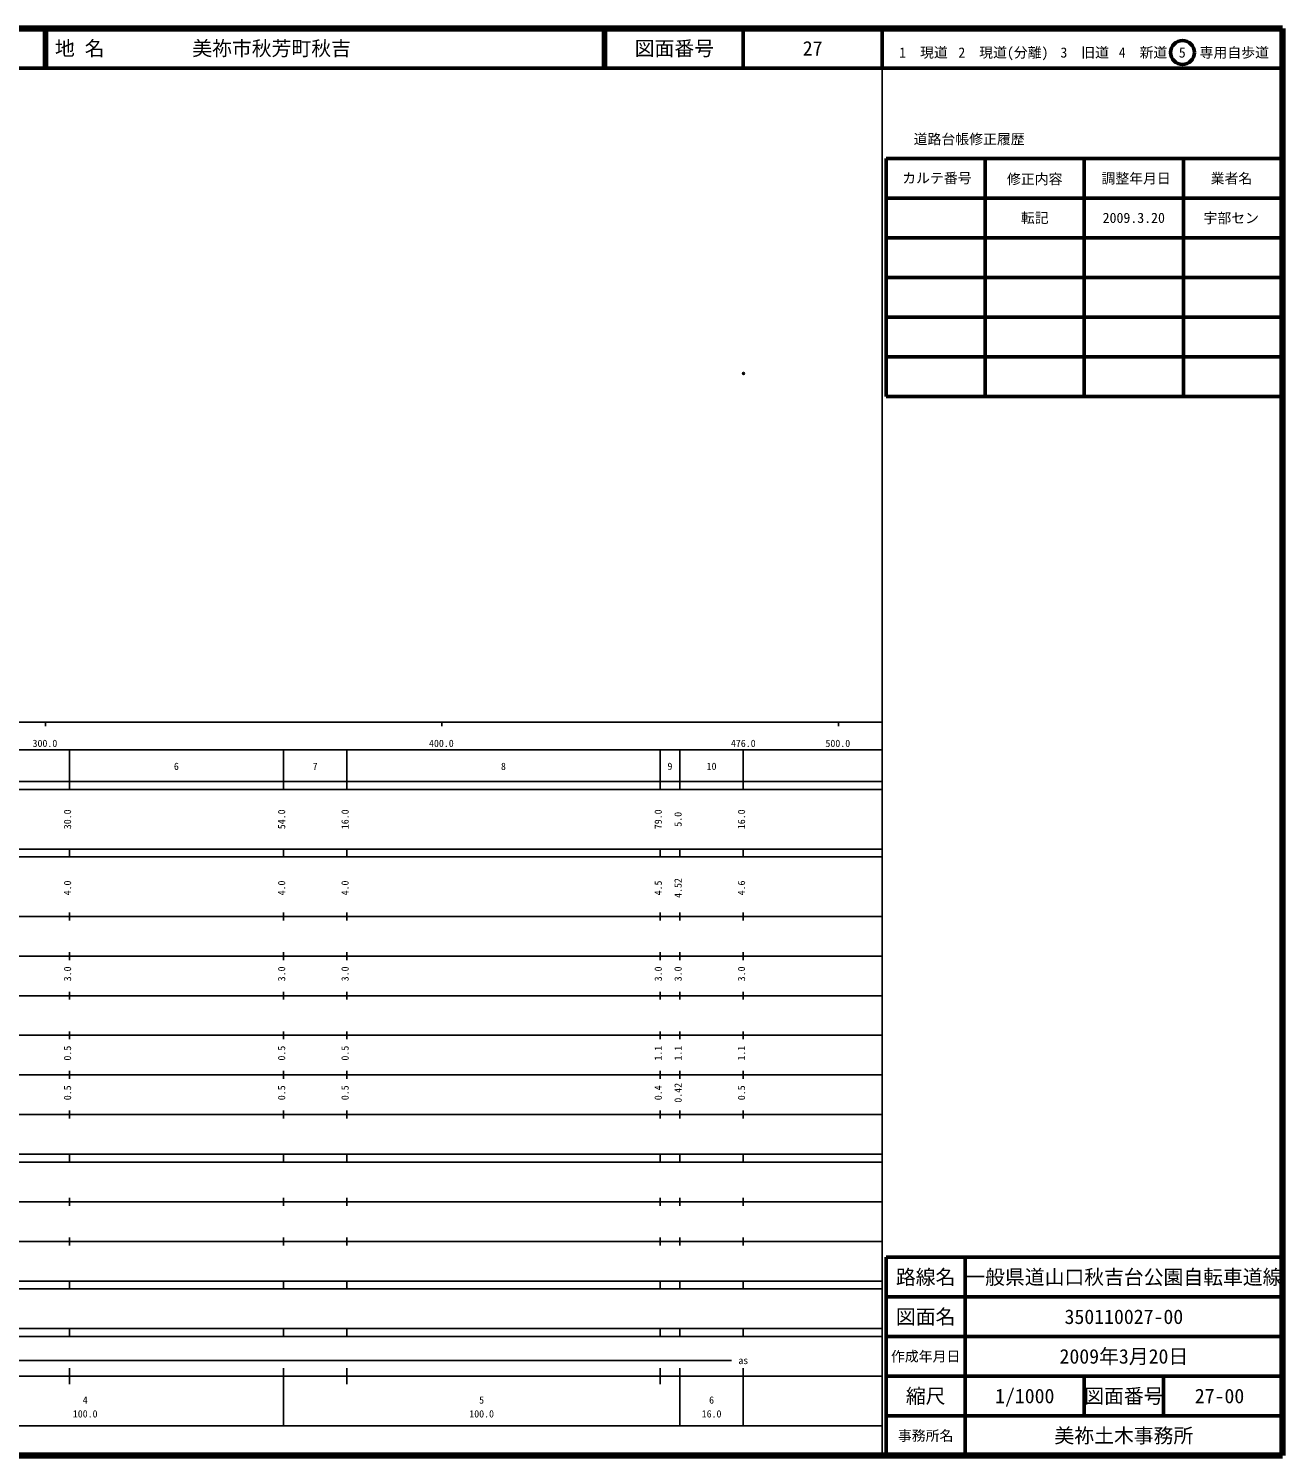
# Model space of a CAD drawing. Units: millimetres on the paper. Extents: x 40 to 680, y 20 to 380.
# Drawn here: x 363.7 to 680, y 20 to 380 of the extents above; entities that cross this region are included whole.
import ezdxf
from ezdxf.enums import TextEntityAlignment as Align

# ---------------------------------------------------------------- set-up
doc = ezdxf.new("R2010")
doc.units = ezdxf.units.MM
doc.header["$PDMODE"] = 32
doc.header["$PDSIZE"] = 0.5
doc.layers.add('M-OTRS', color=6, linetype='Continuous')
doc.layers.add('M-TTL-TXT', color=7, linetype='Continuous')
for name, color, linetype, lineweight in [('M-TTL', 2, 'Continuous', 140), ('M-TTL-BAND', 7, 'Continuous', 25), ('M-TTL-FRAM', 2, 'Continuous', 50), ('M-TTL-LINE', 7, 'Continuous', 50)]:
    doc.layers.add(name, color=color, linetype=linetype, lineweight=lineweight)
doc.styles.add('ＭＳ ゴシック', font='')
doc.styles.get('ＭＳ ゴシック').set_extended_font_data('MS Gothic')

msp = doc.modelspace()

# ---------------------------------------------------------------- linework, layer by layer
at = {"layer": 'M-OTRS'}
msp.add_point((544.068, 292.988), dxfattribs=at)
at = {"layer": 'M-TTL'}
for p, q in [((680, 380), (40, 380)), ((680, 20), (680, 380)), ((40, 20), (680, 20))]:
    msp.add_line(p, q, dxfattribs=at)
at = {"layer": 'M-TTL-BAND'}
for p, q in [((579, 20), (579, 370)), ((40, 205), (579, 205)), ((368, 205), (368, 204)), ((468, 205), (468, 204)), ((568, 205), (568, 204)), ((68, 198), (579, 198)), ((374, 188), (374, 198)), ((428, 188), (428, 198)), ((444, 188), (444, 198)), ((523, 188), (523, 198)), ((528, 188), (528, 198)), ((544, 188), (544, 198)), ((40, 190), (579, 190)), ((40, 188), (579, 188)), ((40, 173), (579, 173)), ((374, 171), (374, 173)), ((428, 171), (428, 173)), ((444, 171), (444, 173)), ((523, 171), (523, 173)), ((528, 171), (528, 173)), ((544, 171), (544, 173)), ((40, 171), (579, 171)), ((40, 156), (579, 156)), ((374, 155), (374, 157)), ((428, 155), (428, 157)), ((444, 155), (444, 157)), ((523, 155), (523, 157)), ((528, 155), (528, 157)), ((544, 155), (544, 157)), ((46, 146), (579, 146)), ((374, 145), (374, 147)), ((428, 145), (428, 147)), ((444, 145), (444, 147)), ((523, 145), (523, 147)), ((528, 145), (528, 147)), ((544, 145), (544, 147)), ((374, 135), (374, 137)), ((428, 135), (428, 137)), ((444, 135), (444, 137)), ((523, 135), (523, 137)), ((528, 135), (528, 137)), ((544, 135), (544, 137)), ((52, 136), (579, 136)), ((46, 126), (579, 126)), ((374, 125), (374, 127)), ((428, 125), (428, 127)), ((444, 125), (444, 127)), ((523, 125), (523, 127)), ((528, 125), (528, 127)), ((544, 125), (544, 127)), ((52, 116), (579, 116)), ((374, 115), (374, 117)), ((428, 115), (428, 117)), ((444, 115), (444, 117)), ((523, 115), (523, 117)), ((528, 115), (528, 117)), ((544, 115), (544, 117)), ((46, 106), (579, 106)), ((374, 105), (374, 107)), ((428, 105), (428, 107)), ((444, 105), (444, 107)), ((523, 105), (523, 107)), ((528, 105), (528, 107)), ((544, 105), (544, 107)), ((40, 96), (579, 96)), ((40, 94), (579, 94)), ((374, 94), (374, 96)), ((428, 94), (428, 96)), ((444, 94), (444, 96)), ((523, 94), (523, 96)), ((528, 94), (528, 96)), ((544, 94), (544, 96)), ((49, 84), (579, 84)), ((374, 83), (374, 85)), ((428, 83), (428, 85)), ((444, 83), (444, 85)), ((523, 83), (523, 85)), ((528, 83), (528, 85)), ((544, 83), (544, 85)), ((40, 74), (579, 74)), ((374, 73), (374, 75)), ((428, 73), (428, 75)), ((444, 73), (444, 75)), ((523, 73), (523, 75)), ((528, 73), (528, 75)), ((544, 73), (544, 75)), ((40, 64), (579, 64)), ((40, 62), (579, 62)), ((374, 62), (374, 64)), ((428, 62), (428, 64)), ((444, 62), (444, 64)), ((523, 62), (523, 64)), ((528, 62), (528, 64)), ((544, 62), (544, 64)), ((40, 52), (579, 52)), ((374, 50), (374, 52)), ((428, 50), (428, 52)), ((444, 50), (444, 52)), ((523, 50), (523, 52)), ((528, 50), (528, 52)), ((544, 50), (544, 52)), ((40, 50), (579, 50)), ((71, 44), (541, 44)), ((40, 40), (579, 40)), ((374, 38), (374, 42)), ((428, 27.5), (428, 42)), ((444, 38), (444, 42)), ((523, 38), (523, 42)), ((528, 27.5), (528, 42)), ((544, 27.5), (544, 42)), ((68, 27.5), (579, 27.5))]:
    msp.add_line(p, q, dxfattribs=at)
at = {"layer": 'M-TTL-FRAM'}
for p, q in [((580, 347.197), (580, 287.197)), ((580, 347.197), (680, 347.197)), ((580, 287.197), (680, 287.197)), ((680, 70), (580, 70)), ((580, 70), (580, 20))]:
    msp.add_line(p, q, dxfattribs=at)
at = {"layer": 'M-TTL-LINE'}
for p, q in [((367.75, 380), (367.75, 370)), ((368.25, 380), (368.25, 370)), ((508.747, 380), (508.747, 370)), ((509.247, 380), (509.247, 370)), ((543.997, 380), (543.997, 370)), ((579, 380), (579, 370)), ((40, 370), (680, 370)), ((605, 347.197), (605, 287.197)), ((630, 347.197), (630, 287.197)), ((655, 347.197), (655, 287.197)), ((580, 337.197), (680, 337.197)), ((580, 327.197), (680, 327.197)), ((580, 317.197), (680, 317.197)), ((580, 307.197), (680, 307.197)), ((580, 297.197), (680, 297.197)), ((600, 70), (600, 20)), ((680, 60), (580, 60)), ((680, 50), (580, 50)), ((680, 40), (580, 40)), ((630, 40), (630, 30)), ((650, 40), (650, 30)), ((680, 30), (580, 30))]:
    msp.add_line(p, q, dxfattribs=at)
msp.add_circle((654.791, 373.958), 3, dxfattribs=at)

# ---------------------------------------------------------------- texts
at = {"layer": 'M-TTL-BAND', "style": 'ＭＳ ゴシック'}
for s, p in [('300.0', (367.844, 198.195)), ('400.0', (467.844, 198.195)), ('476.0', (544, 198.195)), ('500.0', (567.844, 198.195)), ('6', (401, 192.405)), ('7', (436, 192.405)), ('8', (483.5, 192.405)), ('9', (525.5, 192.405)), ('10', (536, 192.405)), ('as', (544, 42.5)), ('4', (378, 32.523)), ('5', (478, 32.523)), ('6', (536, 32.523)), ('100.0', (378, 29.033)), ('100.0', (478, 29.033)), ('16.0', (536, 29.033))]:
    msp.add_text(s, height=1.833, dxfattribs=at).set_placement(p, align=Align.BOTTOM_CENTER)
for s, p in [('30.0', (375, 180.5)), ('54.0', (429, 180.5)), ('16.0', (445, 180.5)), ('79.0', (524, 180.5)), ('5.0', (529, 180.5)), ('16.0', (545, 180.5)), ('4.0', (375, 163.174)), ('4.0', (429, 163.174)), ('4.0', (445, 163.174)), ('4.5', (524, 163.174)), ('4.52', (529, 163.174)), ('4.6', (545, 163.174)), ('3.0', (375, 141.5)), ('3.0', (429, 141.5)), ('3.0', (445, 141.5)), ('3.0', (524, 141.5)), ('3.0', (529, 141.5)), ('3.0', (545, 141.5)), ('0.5', (375, 121.5)), ('0.5', (429, 121.5)), ('0.5', (445, 121.5)), ('1.1', (524, 121.5)), ('1.1', (529, 121.5)), ('1.1', (545, 121.5)), ('0.5', (375, 111.5)), ('0.5', (429, 111.5)), ('0.5', (445, 111.5)), ('0.4', (524, 111.5)), ('0.42', (529, 111.5)), ('0.5', (545, 111.5))]:
    msp.add_text(s, height=1.833, rotation=90, dxfattribs=at).set_placement(p, align=Align.BOTTOM_CENTER)
at = {"layer": 'M-TTL-TXT', "style": 'ＭＳ ゴシック'}
for s, p in [('地 名', (370.38, 375)), ('美祢市秋芳町秋吉', (405.024, 375))]:
    msp.add_text(s, height=3.666, dxfattribs=at).set_placement(p, align=Align.MIDDLE_LEFT)
for s, height, p in [('図面番号', 3.666, (526.622, 375)), ('27', 3.666, (561.497, 375)), ('1\u3000現道', 2.566, (589.448, 373.958)), ('2\u3000現道(分離)', 2.566, (609.619, 373.958)), ('3\u3000旧道', 2.566, (630.121, 373.958)), ('4\u3000新道', 2.566, (644.824, 373.958)), ('5\u3000専用自歩道', 2.566, (665.228, 373.958)), ('道路台帳修正履歴', 2.566, (600.968, 352.113)), ('カルテ番号', 2.566, (592.839, 342.277)), ('修正内容', 2.566, (617.509, 342.023)), ('調整年月日', 2.566, (643.089, 342.197)), ('業者名', 2.566, (667.134, 342.197)), ('転記', 2.566, (617.5, 332.245)), ('2009.3.20', 2.566, (642.5, 332.245)), ('宇部セン', 2.566, (667.077, 332.189)), ('路線名', 3.666, (590, 65)), ('路線名', 3.666, (590, 65)), ('一般県道山口秋吉台公園自転車道線', 3.666, (640, 65)), ('図面名', 3.666, (590, 55)), ('図面名', 3.666, (590, 55)), ('350110027-00', 3.666, (640, 55)), ('2009年3月20日', 3.666, (640, 45)), ('作成年月日', 2.566, (590, 45)), ('作成年月日', 2.566, (590, 45)), ('縮尺', 3.666, (590, 35)), ('縮尺', 3.666, (590, 35)), ('1/1000', 3.666, (615, 35)), ('図面番号', 3.666, (640, 35)), ('図面番号', 3.666, (640, 35)), ('27-00', 3.666, (664.125, 35)), ('事務所名', 2.566, (590, 25)), ('事務所名', 2.566, (590, 25)), ('美祢土木事務所', 3.666, (640, 25))]:
    msp.add_text(s, height=height, dxfattribs=at).set_placement(p, align=Align.MIDDLE_CENTER)

doc.saveas('drawing.dxf')
